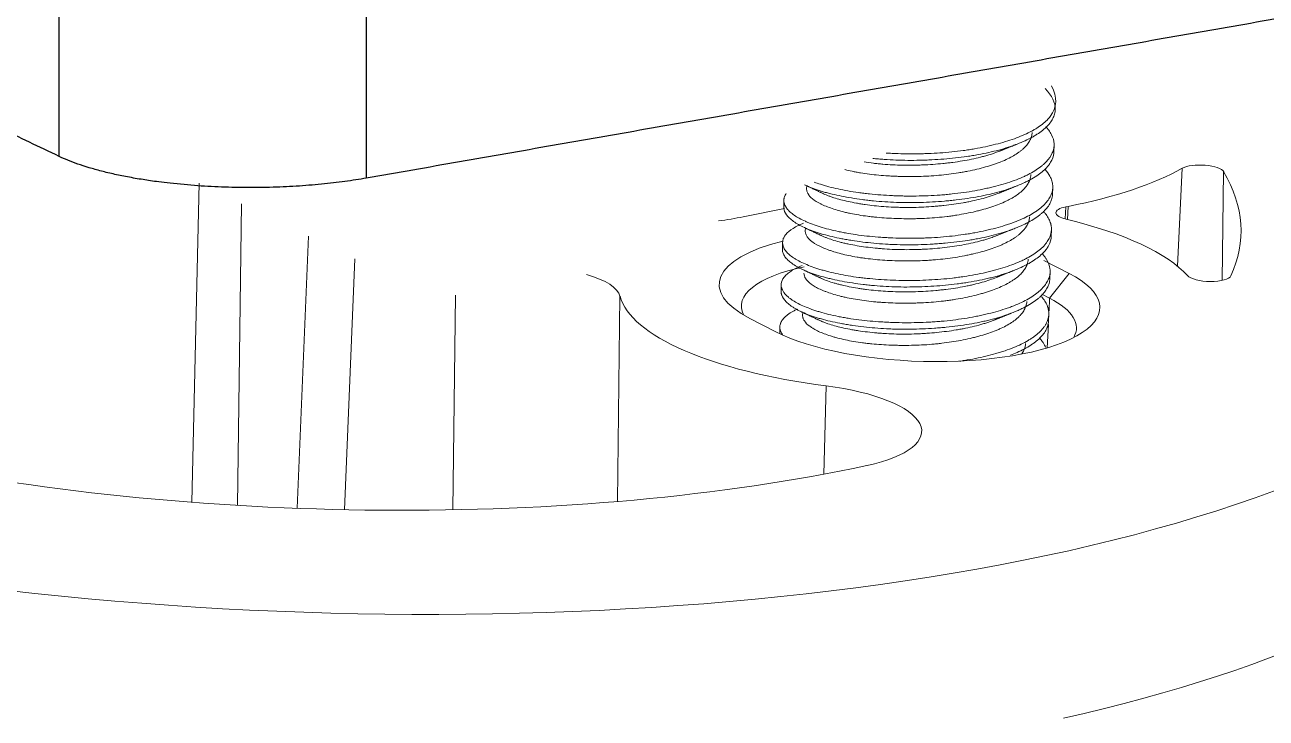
# Model space of a CAD drawing. Header units: millimetres. Extents: x 4812 to 5406, y -1197 to -777.
# Drawn here: x 5324.84 to 5352.6, y -1099.99 to -1084.5 of the extents above; entities that cross this region are included whole.
import ezdxf

# ---------------------------------------------------------------- set-up
doc = ezdxf.new("R2010")
doc.units = ezdxf.units.MM
doc.header["$LTSCALE"] = 0.1
doc.layers.get('0').update_dxf_attribs({"lineweight": 13})

msp = doc.modelspace()

# ---------------------------------------------------------------- linework, layer by layer
at = {"color": 7, "linetype": 'Continuous', "lineweight": 18}
for p, q in [((5347.849, -1087.336), (5347.854, -1087.192)), ((5342.323, -1088.098), (5342.321, -1088.161)), ((5347.82, -1088.28), (5347.824, -1088.135)), ((5329.685, -1088.499), (5329.597, -1095.238)), ((5341.812, -1088.418), (5341.808, -1088.563)), ((5341.829, -1088.607), (5340.9, -1088.79)), ((5348.113, -1088.568), (5348.165, -1088.558)), ((5342.293, -1089.041), (5342.291, -1089.104)), ((5347.79, -1089.223), (5347.795, -1089.078)), ((5341.783, -1089.361), (5341.778, -1089.506)), ((5347.627, -1089.765), (5348.189, -1090.055)), ((5347.76, -1090.166), (5347.765, -1090.021)), ((5341.753, -1090.304), (5341.749, -1090.449)), ((5334.47, -1090.543), (5334.408, -1095.336)), ((5347.754, -1090.609), (5347.579, -1090.519)), ((5342.234, -1090.927), (5342.232, -1090.991)), ((5347.731, -1091.109), (5347.735, -1090.964)), ((5341.616, -1091.353), (5341.054, -1091.063)), ((5341.723, -1091.247), (5341.719, -1091.393))]:
    msp.add_line(p, q, dxfattribs=at)
at = {"color": 1, "linetype": 'Continuous', "lineweight": 13}
for p, q in [((5350.614, -1089.895), (5350.719, -1087.706)), ((5351.613, -1090.211), (5351.645, -1087.781)), ((5328.742, -1088.042), (5328.576, -1095.168)), ((5348.102, -1088.839), (5348.113, -1088.568)), ((5348.153, -1088.851), (5348.165, -1088.558)), ((5331.185, -1089.226), (5330.929, -1095.303)), ((5332.222, -1089.729), (5331.986, -1095.334)), ((5348.189, -1090.055), (5347.754, -1090.609)), ((5338.089, -1095.151), (5338.148, -1090.561)), ((5347.741, -1090.893), (5347.754, -1090.609)), ((5347.702, -1091.717), (5347.726, -1091.2)), ((5342.705, -1094.54), (5342.756, -1092.568))]:
    msp.add_line(p, q, dxfattribs=at)
at = {"color": 7, "linetype": 'Continuous', "lineweight": 18}
for centre, major_axis, start_param, end_param in [((5331.543, -1088.535), (-27.486, 0.864), 0.934474, 3.805781), ((5351.155, -1087.799), (-0.5, 0.016), 3.347218, 5.782702), ((5343.526, -1086.169), (8.246, -0.259), 5.320345, 5.782702), ((5331.543, -1088.535), (-20.49, 0.644), 3.003267, 3.347218), ((5337.948, -1087.271), (5.247, -0.165), 5.198434, 5.320345), ((5348.394, -1088.713), (-0.5, 0.016), 5.320345, 7.294878), ((5344.622, -1090.559), (-6.497, 0.204), 3.448109, 4.153285), ((5344.34, -1090.414), (3.975, -0.125), 2.277614, 3.749548), ((5344.326, -1090.886), (-3.466, 0.109), 5.358976, 6.461675), ((5336.156, -1090.562), (1.999, -0.063), 0.095865, 0.908789), ((5344.903, -1090.704), (3.975, -0.125), 3.749548, 6.891141), ((5351.314, -1090.07), (-0.5, 0.016), 0.306517, 3.003267), ((5344.622, -1090.559), (-6.497, 0.204), 0.095865, 1.290027), ((5344.888, -1091.175), (-3.466, 0.109), 2.963022, 3.749548), ((5341.896, -1093.496), (2.999, -0.094), 5.356092, 7.573212), ((5331.543, -1088.535), (20.49, -0.644), 4.212731, 5.356092), ((5331.425, -1092.308), (27.417, -0.862), 5.375056, 6.051031)]:
    msp.add_ellipse(centre, major_axis=major_axis, ratio=0.330963, start_param=start_param, end_param=end_param, dxfattribs=at)
at = {"lineweight": -3}
for points in [[(5325.609, -1087.441), (5314.989, -1082.373), (5304.37, -1077.305)], [(5365.774, -1082.1), (5349.125, -1085.014), (5332.476, -1087.928)], [(5325.609, -1087.441), (5325.609, -1085.287), (5325.609, -1083.133)], [(5332.476, -1083.62), (5332.476, -1085.774), (5332.476, -1087.928)]]:
    msp.add_open_spline(points, degree=2, dxfattribs=at)
at = {"color": 7, "linetype": 'Continuous', "lineweight": 18}
for points, knots in [([(5347.651, -1085.924), (5347.809, -1086.084), (5347.885, -1086.242), (5347.879, -1086.398), (5347.878, -1086.413), (5347.877, -1086.429), (5347.869, -1086.479), (5347.86, -1086.513), (5347.84, -1086.564), (5347.833, -1086.58), (5347.816, -1086.614), (5347.806, -1086.63), (5347.754, -1086.712), (5347.697, -1086.775), (5347.588, -1086.866), (5347.549, -1086.896), (5347.483, -1086.94), (5347.46, -1086.954), (5347.413, -1086.983), (5347.389, -1086.997), (5347.264, -1087.066), (5347.151, -1087.118), (5346.995, -1087.178), (5346.963, -1087.19), (5346.897, -1087.214), (5346.863, -1087.225), (5346.76, -1087.258), (5346.69, -1087.279), (5346.471, -1087.338), (5346.317, -1087.373), (5346.114, -1087.409), (5346.073, -1087.416), (5346.01, -1087.426), (5345.989, -1087.43), (5345.947, -1087.436), (5345.842, -1087.452), (5345.735, -1087.465), (5345.476, -1087.494), (5345.3, -1087.508), (5345.098, -1087.518), (5345.076, -1087.52), (5345.031, -1087.521), (5345.008, -1087.522), (5344.941, -1087.525), (5344.896, -1087.526), (5344.761, -1087.529), (5344.582, -1087.53), (5344.406, -1087.526), (5344.23, -1087.519), (5344.142, -1087.515), (5344.034, -1087.507), (5344.012, -1087.505), (5343.969, -1087.502), (5343.904, -1087.496), (5343.841, -1087.49), (5343.799, -1087.486), (5343.798, -1087.486), (5343.798, -1087.486)], [-0.19655, -0.19655, -0.19655, -0.19655, 0, 0, 0, 0.019972, 0.019972, 0.063016, 0.063016, 0.084538, 0.084538, 0.10606, 0.10606, 0.192149, 0.192149, 0.235193, 0.235193, 0.256715, 0.256715, 0.278237, 0.278237, 0.364325, 0.364325, 0.385847, 0.385847, 0.407369, 0.407369, 0.450413, 0.450413, 0.536501, 0.536501, 0.558023, 0.558023, 0.568784, 0.568784, 0.579545, 0.622589, 0.622589, 0.708678, 0.708678, 0.719439, 0.719439, 0.7302, 0.7302, 0.751722, 0.751722, 0.794766, 0.83781, 0.83781, 0.880854, 0.880854, 0.891615, 0.891615, 0.902376, 0.923898, 0.923898, 0.924127, 0.924127, 0.924127, 0.924127]), ([(5344.097, -1087.365), (5344.142, -1087.367), (5344.187, -1087.37), (5344.407, -1087.381), (5344.584, -1087.385), (5344.809, -1087.383), (5344.854, -1087.382), (5344.945, -1087.38), (5344.99, -1087.379), (5345.125, -1087.374), (5345.214, -1087.369), (5345.479, -1087.351), (5345.653, -1087.333), (5345.867, -1087.304), (5345.91, -1087.298), (5345.994, -1087.285), (5346.036, -1087.278), (5346.159, -1087.256), (5346.32, -1087.226), (5346.472, -1087.19), (5346.621, -1087.152), (5346.694, -1087.132), (5346.905, -1087.069), (5347.034, -1087.023), (5347.209, -1086.948), (5347.265, -1086.922), (5347.343, -1086.881), (5347.369, -1086.867), (5347.418, -1086.839), (5347.442, -1086.825), (5347.557, -1086.753), (5347.634, -1086.692), (5347.722, -1086.602), (5347.746, -1086.575), (5347.767, -1086.548), (5347.923, -1086.343), (5347.931, -1086.115), (5347.797, -1085.865)], [0.051144, 0.051144, 0.051144, 0.051144, 0.079546, 0.079546, 0.188811, 0.188811, 0.216128, 0.216128, 0.243444, 0.243444, 0.298077, 0.298077, 0.407343, 0.407343, 0.434659, 0.434659, 0.461976, 0.461976, 0.516609, 0.571242, 0.571242, 0.625874, 0.625874, 0.73514, 0.73514, 0.789773, 0.789773, 0.817089, 0.817089, 0.844406, 0.844406, 0.953672, 0.953672, 1, 1, 1, 1.343979, 1.343979, 1.343979, 1.343979]), ([(5342.491, -1088.016), (5342.534, -1088.032), (5342.58, -1088.048), (5342.658, -1088.073), (5342.69, -1088.082), (5342.754, -1088.101), (5342.786, -1088.11), (5342.952, -1088.154), (5343.093, -1088.185), (5343.321, -1088.226), (5343.399, -1088.238), (5343.52, -1088.255), (5343.56, -1088.26), (5343.642, -1088.27), (5343.683, -1088.275), (5343.891, -1088.297), (5344.062, -1088.309), (5344.282, -1088.319), (5344.326, -1088.321), (5344.415, -1088.323), (5344.46, -1088.325), (5344.594, -1088.327), (5344.684, -1088.327), (5344.952, -1088.324), (5345.13, -1088.317), (5345.352, -1088.3), (5345.397, -1088.297), (5345.463, -1088.291), (5345.485, -1088.289), (5345.529, -1088.284), (5345.639, -1088.273), (5345.746, -1088.26), (5346, -1088.224), (5346.163, -1088.195), (5346.339, -1088.156), (5346.359, -1088.152), (5346.398, -1088.143), (5346.417, -1088.139), (5346.475, -1088.125), (5346.512, -1088.116), (5346.623, -1088.087), (5346.695, -1088.067), (5346.901, -1088.003), (5347.029, -1087.957), (5347.16, -1087.899), (5347.174, -1087.893), (5347.203, -1087.88), (5347.244, -1087.86), (5347.284, -1087.84), (5347.361, -1087.799), (5347.457, -1087.743), (5347.539, -1087.683), (5347.596, -1087.638), (5347.623, -1087.614), (5347.648, -1087.591), (5347.664, -1087.575), (5347.672, -1087.567), (5347.74, -1087.495), (5347.785, -1087.429), (5347.828, -1087.33), (5347.839, -1087.297), (5347.849, -1087.246), (5347.851, -1087.229), (5347.853, -1087.203), (5347.854, -1087.195), (5347.854, -1087.178), (5347.854, -1087.169), (5347.851, -1087.092), (5347.832, -1087.024), (5347.781, -1086.923), (5347.76, -1086.889), (5347.728, -1086.846), (5347.722, -1086.838), (5347.708, -1086.821), (5347.701, -1086.812), (5347.685, -1086.794), (5347.675, -1086.783), (5347.666, -1086.773)], [0.1488466, 0.1488466, 0.1488466, 0.1488466, 0.1700432, 0.1700432, 0.183513, 0.183513, 0.1969828, 0.1969828, 0.2508621, 0.2508621, 0.2778018, 0.2778018, 0.2912716, 0.2912716, 0.3047414, 0.3047414, 0.3586207, 0.3586207, 0.3720906, 0.3720906, 0.3855604, 0.3855604, 0.4125, 0.4125, 0.4663794, 0.4663794, 0.4798492, 0.4798492, 0.4865841, 0.4865841, 0.493319, 0.5202587, 0.5202587, 0.574138, 0.574138, 0.5808729, 0.5808729, 0.5876078, 0.5876078, 0.6010776, 0.6010776, 0.6280173, 0.6280173, 0.6818966, 0.6818966, 0.6886315, 0.6886315, 0.6953664, 0.7088362, 0.7088362, 0.7357759, 0.7627156, 0.7627156, 0.7761854, 0.7829203, 0.7829203, 0.7896552, 0.7896552, 0.8435345, 0.8435345, 0.8704742, 0.8704742, 0.883944, 0.883944, 0.8906789, 0.8906789, 0.8974138, 0.8974138, 0.9512931, 0.9512931, 0.9782328, 0.9782328, 0.9849677, 0.9849677, 0.9917026, 0.9917026, 1, 1, 1, 1]), ([(5343.178, -1087.737), (5343.23, -1087.75), (5343.283, -1087.762), (5343.368, -1087.779), (5343.399, -1087.785), (5343.462, -1087.797), (5343.494, -1087.803), (5343.591, -1087.819), (5343.657, -1087.828), (5343.86, -1087.854), (5344.001, -1087.867), (5344.184, -1087.878), (5344.221, -1087.88), (5344.295, -1087.883), (5344.333, -1087.885), (5344.445, -1087.888), (5344.52, -1087.89), (5344.67, -1087.89), (5344.746, -1087.89), (5344.898, -1087.886), (5344.974, -1087.883), (5345.203, -1087.87), (5345.353, -1087.857), (5345.572, -1087.83), (5345.645, -1087.82), (5345.752, -1087.802), (5345.788, -1087.796), (5345.858, -1087.784), (5345.893, -1087.777), (5346.066, -1087.743), (5346.196, -1087.712), (5346.381, -1087.66), (5346.456, -1087.637), (5346.527, -1087.612), (5346.555, -1087.602), (5346.569, -1087.597), (5346.611, -1087.582), (5346.638, -1087.572), (5346.77, -1087.519), (5346.865, -1087.474), (5346.99, -1087.401), (5347.029, -1087.376), (5347.074, -1087.343), (5347.083, -1087.337), (5347.1, -1087.323), (5347.126, -1087.304), (5347.149, -1087.283), (5347.223, -1087.216), (5347.27, -1087.16), (5347.311, -1087.088), (5347.318, -1087.074), (5347.332, -1087.045), (5347.337, -1087.03), (5347.352, -1086.986), (5347.358, -1086.957), (5347.362, -1086.92), (5347.362, -1086.913), (5347.363, -1086.906)], [0.1345, 0.1345, 0.1345, 0.1345, 0.1657488, 0.1657488, 0.1829569, 0.1829569, 0.2001651, 0.2001651, 0.2345814, 0.2345814, 0.303414, 0.303414, 0.3206221, 0.3206221, 0.3378303, 0.3378303, 0.3722466, 0.3722466, 0.4066629, 0.4066629, 0.4410791, 0.4410791, 0.5099117, 0.5099117, 0.544328, 0.544328, 0.5615362, 0.5615362, 0.5787443, 0.5787443, 0.6475769, 0.6475769, 0.6819932, 0.6905973, 0.6905973, 0.6992013, 0.6992013, 0.7164095, 0.7164095, 0.7852421, 0.7852421, 0.8196584, 0.8196584, 0.8282624, 0.8282624, 0.8368665, 0.8540747, 0.8540747, 0.9229073, 0.9229073, 0.9401154, 0.9401154, 0.9573235, 0.9573235, 0.9917398, 0.9917398, 1, 1, 1, 1]), ([(5347.849, -1087.339), (5347.849, -1087.35), (5347.848, -1087.361), (5347.839, -1087.44), (5347.816, -1087.507), (5347.767, -1087.589), (5347.75, -1087.614), (5347.732, -1087.638), (5347.719, -1087.654), (5347.712, -1087.662), (5347.678, -1087.702), (5347.647, -1087.734), (5347.542, -1087.825), (5347.458, -1087.884), (5347.335, -1087.954), (5347.31, -1087.967), (5347.257, -1087.995), (5347.23, -1088.008), (5347.146, -1088.048), (5347.087, -1088.073), (5346.903, -1088.147), (5346.769, -1088.192), (5346.588, -1088.242), (5346.551, -1088.252), (5346.476, -1088.271), (5346.438, -1088.28), (5346.323, -1088.307), (5346.244, -1088.323), (5346.004, -1088.368), (5345.837, -1088.393), (5345.62, -1088.418), (5345.576, -1088.423), (5345.488, -1088.432), (5345.444, -1088.436), (5345.312, -1088.447), (5345.135, -1088.459), (5344.867, -1088.471), (5344.688, -1088.473), (5344.553, -1088.472), (5344.508, -1088.472), (5344.418, -1088.47), (5344.374, -1088.469), (5344.242, -1088.465), (5344.155, -1088.46), (5343.982, -1088.449), (5343.897, -1088.442), (5343.771, -1088.429), (5343.729, -1088.425), (5343.646, -1088.415), (5343.604, -1088.41), (5343.4, -1088.384), (5343.246, -1088.358), (5343.028, -1088.314), (5342.957, -1088.299), (5342.855, -1088.274), (5342.821, -1088.265), (5342.772, -1088.252), (5342.755, -1088.248), (5342.723, -1088.239), (5342.707, -1088.234), (5342.566, -1088.193), (5342.453, -1088.153), (5342.337, -1088.104), (5342.322, -1088.097), (5342.307, -1088.09)], [0, 0, 0, 0, 0.0091242, 0.0091242, 0.0661497, 0.0661497, 0.0804061, 0.0875343, 0.0875343, 0.0946625, 0.0946625, 0.1231752, 0.1231752, 0.1802008, 0.1802008, 0.1944572, 0.1944572, 0.2087136, 0.2087136, 0.2372263, 0.2372263, 0.2942519, 0.2942519, 0.3085083, 0.3085083, 0.3227647, 0.3227647, 0.3512774, 0.3512774, 0.408303, 0.408303, 0.4225594, 0.4225594, 0.4368158, 0.4368158, 0.4653285, 0.4938413, 0.5223541, 0.5223541, 0.5366105, 0.5366105, 0.5508669, 0.5508669, 0.5793796, 0.5793796, 0.6078924, 0.6078924, 0.6221488, 0.6221488, 0.6364052, 0.6364052, 0.6934307, 0.6934307, 0.7219435, 0.7219435, 0.7361999, 0.7361999, 0.7433281, 0.7433281, 0.7504563, 0.7504563, 0.8074818, 0.8074818, 0.8164083, 0.8164083, 0.8164083, 0.8164083]), ([(5346.625, -1087.327), (5346.552, -1087.355), (5346.475, -1087.382), (5346.363, -1087.416), (5346.332, -1087.425), (5346.27, -1087.442), (5346.238, -1087.45), (5346.142, -1087.475), (5346.076, -1087.49), (5345.875, -1087.531), (5345.735, -1087.555), (5345.552, -1087.579), (5345.515, -1087.583), (5345.442, -1087.592), (5345.405, -1087.596), (5345.293, -1087.607), (5345.144, -1087.62), (5344.994, -1087.628), (5344.88, -1087.633), (5344.823, -1087.635), (5344.766, -1087.636), (5344.728, -1087.637), (5344.709, -1087.637), (5344.614, -1087.638), (5344.539, -1087.638), (5344.389, -1087.635), (5344.316, -1087.632), (5344.169, -1087.625), (5344.097, -1087.62), (5343.99, -1087.611), (5343.954, -1087.608), (5343.901, -1087.602), (5343.884, -1087.6), (5343.849, -1087.597), (5343.831, -1087.595), (5343.742, -1087.584), (5343.672, -1087.575), (5343.604, -1087.564)], [0, 0, 0, 0, 0.0795881, 0.0795881, 0.1088484, 0.1088484, 0.1381087, 0.1381087, 0.1966293, 0.1966293, 0.3136705, 0.3136705, 0.3429308, 0.3429308, 0.3721911, 0.3721911, 0.4307117, 0.4892323, 0.4892323, 0.5184926, 0.5331228, 0.5331228, 0.5477529, 0.5477529, 0.6062735, 0.6062735, 0.6647941, 0.6647941, 0.7233147, 0.7233147, 0.752575, 0.752575, 0.7672052, 0.7672052, 0.7818353, 0.7818353, 0.8429052, 0.8429052, 0.8429052, 0.8429052]), ([(5341.864, -1088.27), (5341.856, -1088.282), (5341.849, -1088.293), (5341.83, -1088.33), (5341.821, -1088.355), (5341.815, -1088.387), (5341.814, -1088.393), (5341.813, -1088.406), (5341.812, -1088.425), (5341.813, -1088.444), (5341.818, -1088.482), (5341.832, -1088.533), (5341.862, -1088.583), (5341.891, -1088.621), (5341.907, -1088.639), (5341.931, -1088.664), (5341.944, -1088.677), (5342.005, -1088.732), (5342.074, -1088.779), (5342.199, -1088.847), (5342.244, -1088.869), (5342.317, -1088.902), (5342.342, -1088.912), (5342.382, -1088.928), (5342.395, -1088.934), (5342.422, -1088.944), (5342.436, -1088.95), (5342.56, -1088.996), (5342.683, -1089.034), (5342.882, -1089.086), (5342.952, -1089.103), (5343.042, -1089.122), (5343.06, -1089.126), (5343.097, -1089.133), (5343.116, -1089.137), (5343.172, -1089.148), (5343.21, -1089.154), (5343.402, -1089.187), (5343.562, -1089.209), (5343.812, -1089.234), (5343.897, -1089.241), (5344.005, -1089.249), (5344.027, -1089.25), (5344.071, -1089.253), (5344.136, -1089.257), (5344.202, -1089.26), (5344.422, -1089.269), (5344.6, -1089.272), (5344.824, -1089.268), (5344.891, -1089.267), (5344.959, -1089.264), (5345.004, -1089.263), (5345.026, -1089.262), (5345.139, -1089.256), (5345.228, -1089.251), (5345.493, -1089.23), (5345.666, -1089.211), (5345.877, -1089.18), (5345.919, -1089.174), (5346.002, -1089.16), (5346.044, -1089.153), (5346.167, -1089.13), (5346.246, -1089.114), (5346.401, -1089.079), (5346.476, -1089.061), (5346.622, -1089.022), (5346.693, -1089.002), (5346.796, -1088.969), (5346.83, -1088.958), (5346.896, -1088.935), (5346.928, -1088.924), (5347.023, -1088.888), (5347.083, -1088.863), (5347.253, -1088.787), (5347.354, -1088.732), (5347.464, -1088.658), (5347.485, -1088.644), (5347.526, -1088.613), (5347.545, -1088.598), (5347.6, -1088.552), (5347.665, -1088.489), (5347.716, -1088.425), (5347.759, -1088.359), (5347.776, -1088.326), (5347.817, -1088.225), (5347.828, -1088.158), (5347.821, -1088.056), (5347.814, -1088.022), (5347.799, -1087.971), (5347.793, -1087.954), (5347.778, -1087.92), (5347.77, -1087.902), (5347.733, -1087.835), (5347.698, -1087.785), (5347.654, -1087.736)], [0.0804395, 0.0804395, 0.0804395, 0.0804395, 0.0914154, 0.0914154, 0.1138651, 0.1138651, 0.1194776, 0.1194776, 0.12509, 0.1363148, 0.1363148, 0.1587646, 0.1812143, 0.1812143, 0.1924391, 0.1980516, 0.203664, 0.203664, 0.2485634, 0.2485634, 0.2710131, 0.2710131, 0.282238, 0.282238, 0.2878504, 0.2878504, 0.2934628, 0.2934628, 0.3383623, 0.3383623, 0.360812, 0.360812, 0.3664244, 0.3664244, 0.3720368, 0.3720368, 0.3832617, 0.3832617, 0.4281611, 0.4281611, 0.4506108, 0.4506108, 0.4562233, 0.4562233, 0.4618357, 0.4730606, 0.4730606, 0.51796, 0.51796, 0.5291848, 0.5347973, 0.5347973, 0.5404097, 0.5404097, 0.5628594, 0.5628594, 0.6077588, 0.6077588, 0.6189837, 0.6189837, 0.6302086, 0.6302086, 0.6526583, 0.6526583, 0.675108, 0.675108, 0.6975577, 0.6975577, 0.7087826, 0.7087826, 0.7200074, 0.7200074, 0.7424571, 0.7424571, 0.7873566, 0.7873566, 0.7985814, 0.7985814, 0.8098063, 0.8098063, 0.832256, 0.8547057, 0.8547057, 0.8771554, 0.8771554, 0.9220548, 0.9220548, 0.9445046, 0.9445046, 0.9557294, 0.9557294, 0.9669543, 0.9669543, 1, 1, 1, 1]), ([(5342.321, -1088.16), (5342.32, -1088.184), (5342.324, -1088.209), (5342.336, -1088.244), (5342.341, -1088.254), (5342.349, -1088.27), (5342.352, -1088.275), (5342.358, -1088.285), (5342.361, -1088.29), (5342.379, -1088.316), (5342.397, -1088.337), (5342.459, -1088.397), (5342.514, -1088.435), (5342.59, -1088.478), (5342.599, -1088.482), (5342.617, -1088.492), (5342.626, -1088.496), (5342.654, -1088.51), (5342.673, -1088.519), (5342.733, -1088.546), (5342.776, -1088.564), (5342.912, -1088.614), (5343.014, -1088.646), (5343.14, -1088.678), (5343.155, -1088.682), (5343.183, -1088.689), (5343.227, -1088.699), (5343.271, -1088.709), (5343.362, -1088.727), (5343.486, -1088.751), (5343.617, -1088.77), (5343.719, -1088.783), (5343.753, -1088.787), (5343.823, -1088.795), (5343.858, -1088.798), (5344.036, -1088.815), (5344.181, -1088.824), (5344.404, -1088.831), (5344.479, -1088.833), (5344.592, -1088.834), (5344.63, -1088.833), (5344.707, -1088.833), (5344.745, -1088.832), (5344.936, -1088.828), (5345.087, -1088.819), (5345.311, -1088.8), (5345.386, -1088.792), (5345.497, -1088.779), (5345.534, -1088.774), (5345.607, -1088.764), (5345.643, -1088.758), (5345.822, -1088.73), (5345.959, -1088.703), (5346.123, -1088.664), (5346.171, -1088.652), (5346.219, -1088.64), (5346.251, -1088.631), (5346.267, -1088.627), (5346.345, -1088.605), (5346.405, -1088.586), (5346.577, -1088.529), (5346.682, -1088.487), (5346.802, -1088.431), (5346.825, -1088.419), (5346.859, -1088.401), (5346.87, -1088.395), (5346.892, -1088.383), (5346.903, -1088.377), (5346.956, -1088.347), (5346.995, -1088.322), (5347.103, -1088.245), (5347.163, -1088.191), (5347.216, -1088.128), (5347.222, -1088.12), (5347.233, -1088.106), (5347.238, -1088.099), (5347.254, -1088.078), (5347.263, -1088.063), (5347.288, -1088.02), (5347.301, -1087.991), (5347.324, -1087.924), (5347.332, -1087.886), (5347.333, -1087.847)], [0, 0, 0, 0, 0.034323, 0.034323, 0.048817, 0.048817, 0.056064, 0.056064, 0.063312, 0.063312, 0.0923, 0.0923, 0.150278, 0.150278, 0.157525, 0.157525, 0.164773, 0.164773, 0.179267, 0.179267, 0.208256, 0.208256, 0.266234, 0.266234, 0.273481, 0.273481, 0.280728, 0.295222, 0.295222, 0.324211, 0.3532, 0.3532, 0.367695, 0.367695, 0.382189, 0.382189, 0.440167, 0.440167, 0.469156, 0.469156, 0.48365, 0.48365, 0.498145, 0.498145, 0.556122, 0.556122, 0.585111, 0.585111, 0.599606, 0.599606, 0.6141, 0.6141, 0.672078, 0.672078, 0.686572, 0.693819, 0.693819, 0.701067, 0.701067, 0.730056, 0.730056, 0.788033, 0.788033, 0.802528, 0.802528, 0.809775, 0.809775, 0.817022, 0.817022, 0.846011, 0.846011, 0.903989, 0.903989, 0.911236, 0.911236, 0.918483, 0.918483, 0.932978, 0.932978, 0.961966, 0.961966, 1, 1, 1, 1]), ([(5347.819, -1088.286), (5347.819, -1088.29), (5347.819, -1088.294), (5347.818, -1088.315), (5347.814, -1088.34), (5347.809, -1088.366), (5347.804, -1088.383), (5347.802, -1088.392), (5347.789, -1088.434), (5347.774, -1088.468), (5347.719, -1088.566), (5347.667, -1088.63), (5347.583, -1088.707), (5347.565, -1088.722), (5347.537, -1088.745), (5347.527, -1088.753), (5347.507, -1088.768), (5347.457, -1088.805), (5347.401, -1088.841), (5347.258, -1088.926), (5347.149, -1088.979), (5347.012, -1089.035), (5346.997, -1089.041), (5346.966, -1089.053), (5346.95, -1089.059), (5346.902, -1089.077), (5346.869, -1089.089), (5346.769, -1089.123), (5346.701, -1089.145), (5346.558, -1089.186), (5346.485, -1089.205), (5346.333, -1089.241), (5346.255, -1089.258), (5346.155, -1089.277), (5346.134, -1089.281), (5346.093, -1089.289), (5346.032, -1089.3), (5345.97, -1089.31), (5345.845, -1089.329), (5345.677, -1089.352), (5345.503, -1089.371), (5345.372, -1089.383), (5345.306, -1089.388), (5345.239, -1089.393), (5345.194, -1089.396), (5345.171, -1089.397), (5345.059, -1089.404), (5344.88, -1089.412), (5344.612, -1089.417), (5344.434, -1089.415), (5344.302, -1089.411), (5344.257, -1089.409), (5344.169, -1089.405), (5344.125, -1089.403), (5343.906, -1089.39), (5343.737, -1089.374), (5343.493, -1089.343), (5343.414, -1089.332), (5343.296, -1089.313), (5343.257, -1089.307), (5343.181, -1089.293), (5343.143, -1089.286), (5342.958, -1089.25), (5342.821, -1089.218), (5342.631, -1089.164), (5342.57, -1089.145), (5342.483, -1089.116), (5342.455, -1089.106), (5342.4, -1089.085), (5342.373, -1089.075), (5342.245, -1089.021), (5342.156, -1088.976), (5342.044, -1088.905), (5342.011, -1088.881), (5341.95, -1088.831), (5341.924, -1088.806), (5341.857, -1088.732), (5341.829, -1088.681), (5341.812, -1088.619), (5341.81, -1088.606), (5341.808, -1088.582), (5341.807, -1088.57), (5341.808, -1088.559)], [0, 0, 0, 0, 0.003193, 0.003193, 0.01745, 0.024578, 0.024578, 0.031706, 0.031706, 0.060219, 0.060219, 0.117244, 0.117244, 0.131501, 0.131501, 0.138629, 0.138629, 0.145757, 0.17427, 0.17427, 0.231296, 0.231296, 0.238424, 0.238424, 0.245552, 0.245552, 0.259808, 0.259808, 0.288321, 0.288321, 0.316834, 0.316834, 0.345347, 0.345347, 0.352475, 0.352475, 0.359603, 0.373859, 0.373859, 0.402372, 0.430885, 0.430885, 0.445141, 0.452269, 0.452269, 0.459398, 0.459398, 0.48791, 0.516423, 0.544936, 0.544936, 0.559192, 0.559192, 0.573449, 0.573449, 0.630474, 0.630474, 0.658987, 0.658987, 0.673243, 0.673243, 0.6875, 0.6875, 0.744525, 0.744525, 0.773038, 0.773038, 0.787295, 0.787295, 0.801551, 0.801551, 0.858576, 0.858576, 0.887089, 0.887089, 0.915602, 0.915602, 0.972628, 0.972628, 0.986884, 0.986884, 1, 1, 1, 1]), ([(5346.623, -1088.259), (5346.607, -1088.266), (5346.591, -1088.272), (5346.465, -1088.32), (5346.347, -1088.357), (5346.158, -1088.407), (5346.093, -1088.422), (5345.993, -1088.444), (5345.959, -1088.451), (5345.89, -1088.464), (5345.856, -1088.471), (5345.681, -1088.501), (5345.538, -1088.522), (5345.354, -1088.541), (5345.316, -1088.545), (5345.242, -1088.552), (5345.204, -1088.555), (5345.09, -1088.564), (5345.015, -1088.569), (5344.788, -1088.58), (5344.638, -1088.583), (5344.45, -1088.58), (5344.412, -1088.579), (5344.337, -1088.577), (5344.3, -1088.576), (5344.189, -1088.571), (5344.116, -1088.566), (5343.901, -1088.55), (5343.763, -1088.535), (5343.613, -1088.513), (5343.596, -1088.511), (5343.563, -1088.506), (5343.547, -1088.503), (5343.498, -1088.496), (5343.466, -1088.49), (5343.371, -1088.473), (5343.311, -1088.461), (5343.135, -1088.423), (5343.027, -1088.395), (5342.916, -1088.359), (5342.903, -1088.355), (5342.879, -1088.347), (5342.844, -1088.335), (5342.81, -1088.322), (5342.748, -1088.298), (5342.71, -1088.282), (5342.675, -1088.265)], [0, 0, 0, 0, 0.015032, 0.015032, 0.113924, 0.113924, 0.16337, 0.16337, 0.188093, 0.188093, 0.212816, 0.212816, 0.311709, 0.311709, 0.336432, 0.336432, 0.361155, 0.361155, 0.410601, 0.410601, 0.509494, 0.509494, 0.534217, 0.534217, 0.55894, 0.55894, 0.608386, 0.608386, 0.707279, 0.707279, 0.71964, 0.71964, 0.732002, 0.732002, 0.756725, 0.756725, 0.806171, 0.806171, 0.905063, 0.905063, 0.917425, 0.917425, 0.929786, 0.95451, 0.95451, 1, 1, 1, 1]), ([(5342.249, -1088.935), (5342.232, -1088.942), (5342.215, -1088.949), (5342.188, -1088.961), (5342.176, -1088.966), (5342.154, -1088.976), (5342.1, -1089.002), (5342.052, -1089.028), (5341.949, -1089.093), (5341.894, -1089.138), (5341.85, -1089.192), (5341.845, -1089.198), (5341.837, -1089.21), (5341.832, -1089.216), (5341.821, -1089.235), (5341.814, -1089.247), (5341.796, -1089.284), (5341.789, -1089.309), (5341.778, -1089.384), (5341.786, -1089.435), (5341.817, -1089.499), (5341.825, -1089.512), (5341.841, -1089.537), (5341.85, -1089.55), (5341.881, -1089.587), (5341.929, -1089.636), (5341.992, -1089.684), (5342.045, -1089.719), (5342.064, -1089.731), (5342.103, -1089.754), (5342.124, -1089.765), (5342.188, -1089.8), (5342.235, -1089.822), (5342.334, -1089.865), (5342.386, -1089.886), (5342.498, -1089.926), (5342.557, -1089.946), (5342.65, -1089.974), (5342.682, -1089.984), (5342.747, -1090.002), (5342.781, -1090.011), (5342.951, -1090.054), (5343.096, -1090.084), (5343.326, -1090.122), (5343.405, -1090.134), (5343.526, -1090.15), (5343.567, -1090.155), (5343.651, -1090.164), (5343.693, -1090.168), (5343.903, -1090.189), (5344.075, -1090.2), (5344.339, -1090.21), (5344.428, -1090.212), (5344.563, -1090.213), (5344.608, -1090.213), (5344.698, -1090.213), (5344.743, -1090.212), (5344.968, -1090.208), (5345.145, -1090.199), (5345.41, -1090.177), (5345.497, -1090.169), (5345.628, -1090.153), (5345.672, -1090.148), (5345.757, -1090.136), (5345.8, -1090.13), (5346.009, -1090.099), (5346.17, -1090.068), (5346.363, -1090.024), (5346.401, -1090.015), (5346.476, -1089.996), (5346.514, -1089.986), (5346.624, -1089.956), (5346.694, -1089.936), (5346.896, -1089.87), (5347.02, -1089.823), (5347.161, -1089.758), (5347.188, -1089.745), (5347.228, -1089.724), (5347.241, -1089.717), (5347.267, -1089.704), (5347.331, -1089.669), (5347.388, -1089.633), (5347.516, -1089.545), (5347.587, -1089.484), (5347.651, -1089.411), (5347.657, -1089.403), (5347.671, -1089.387), (5347.677, -1089.378), (5347.695, -1089.354), (5347.706, -1089.337), (5347.737, -1089.288), (5347.753, -1089.255), (5347.79, -1089.155), (5347.8, -1089.088), (5347.792, -1089.011), (5347.79, -1089.002), (5347.788, -1088.985), (5347.783, -1088.959), (5347.775, -1088.934), (5347.758, -1088.882), (5347.727, -1088.814), (5347.681, -1088.747), (5347.641, -1088.698), (5347.628, -1088.683), (5347.614, -1088.667)], [0, 0, 0, 0, 0.007857, 0.007857, 0.013374, 0.013374, 0.018891, 0.040961, 0.040961, 0.085099, 0.085099, 0.090616, 0.090616, 0.096134, 0.096134, 0.107168, 0.107168, 0.129237, 0.129237, 0.173376, 0.173376, 0.18441, 0.18441, 0.195445, 0.195445, 0.217514, 0.239583, 0.239583, 0.250618, 0.250618, 0.261653, 0.261653, 0.283722, 0.283722, 0.305791, 0.305791, 0.32786, 0.32786, 0.338895, 0.338895, 0.349929, 0.349929, 0.394068, 0.394068, 0.416137, 0.416137, 0.427172, 0.427172, 0.438206, 0.438206, 0.482345, 0.482345, 0.504414, 0.504414, 0.515449, 0.515449, 0.526483, 0.526483, 0.570622, 0.570622, 0.592691, 0.592691, 0.603725, 0.603725, 0.61476, 0.61476, 0.658898, 0.658898, 0.669933, 0.669933, 0.680968, 0.680968, 0.703037, 0.703037, 0.747175, 0.747175, 0.75821, 0.75821, 0.763727, 0.763727, 0.769244, 0.791314, 0.791314, 0.835452, 0.835452, 0.840969, 0.840969, 0.846487, 0.846487, 0.857521, 0.857521, 0.87959, 0.87959, 0.923729, 0.923729, 0.929246, 0.929246, 0.934764, 0.945798, 0.945798, 0.967867, 0.989937, 0.989937, 1, 1, 1, 1]), ([(5342.291, -1089.104), (5342.291, -1089.107), (5342.291, -1089.109), (5342.291, -1089.122), (5342.292, -1089.132), (5342.296, -1089.153), (5342.298, -1089.164), (5342.309, -1089.195), (5342.33, -1089.236), (5342.364, -1089.277), (5342.395, -1089.307), (5342.412, -1089.322), (5342.431, -1089.337), (5342.444, -1089.347), (5342.45, -1089.352), (5342.512, -1089.396), (5342.579, -1089.433), (5342.697, -1089.487), (5342.74, -1089.504), (5342.808, -1089.53), (5342.831, -1089.538), (5342.868, -1089.55), (5342.88, -1089.555), (5342.905, -1089.563), (5342.917, -1089.567), (5343.032, -1089.602), (5343.143, -1089.631), (5343.323, -1089.669), (5343.385, -1089.681), (5343.481, -1089.697), (5343.514, -1089.702), (5343.581, -1089.712), (5343.614, -1089.716), (5343.783, -1089.738), (5343.924, -1089.752), (5344.141, -1089.766), (5344.215, -1089.769), (5344.366, -1089.774), (5344.441, -1089.776), (5344.667, -1089.777), (5344.819, -1089.774), (5345.008, -1089.764), (5345.046, -1089.762), (5345.122, -1089.756), (5345.161, -1089.753), (5345.274, -1089.744), (5345.348, -1089.736), (5345.568, -1089.71), (5345.711, -1089.687), (5345.884, -1089.654), (5345.919, -1089.647), (5345.987, -1089.632), (5346.02, -1089.625), (5346.119, -1089.601), (5346.183, -1089.585), (5346.368, -1089.533), (5346.484, -1089.495), (5346.604, -1089.448), (5346.617, -1089.443), (5346.644, -1089.432), (5346.682, -1089.416), (5346.719, -1089.399), (5346.791, -1089.365), (5346.881, -1089.318), (5346.96, -1089.269), (5347.014, -1089.23), (5347.041, -1089.211), (5347.065, -1089.191), (5347.081, -1089.177), (5347.089, -1089.17), (5347.158, -1089.109), (5347.205, -1089.053), (5347.256, -1088.968), (5347.27, -1088.939), (5347.285, -1088.895), (5347.29, -1088.881), (5347.297, -1088.851), (5347.299, -1088.836), (5347.302, -1088.812), (5347.303, -1088.803), (5347.303, -1088.793)], [0, 0, 0, 0, 0.003253, 0.003253, 0.017774, 0.017774, 0.032296, 0.032296, 0.061338, 0.090381, 0.090381, 0.104903, 0.112163, 0.112163, 0.119424, 0.119424, 0.177509, 0.177509, 0.206552, 0.206552, 0.221074, 0.221074, 0.228334, 0.228334, 0.235595, 0.235595, 0.29368, 0.29368, 0.322723, 0.322723, 0.337245, 0.337245, 0.351766, 0.351766, 0.409851, 0.409851, 0.438894, 0.438894, 0.467937, 0.467937, 0.526022, 0.526022, 0.540544, 0.540544, 0.555065, 0.555065, 0.584108, 0.584108, 0.642193, 0.642193, 0.656715, 0.656715, 0.671236, 0.671236, 0.700279, 0.700279, 0.758364, 0.758364, 0.765625, 0.765625, 0.772886, 0.787407, 0.787407, 0.81645, 0.845493, 0.845493, 0.860014, 0.867275, 0.867275, 0.874535, 0.874535, 0.932621, 0.932621, 0.961664, 0.961664, 0.976185, 0.976185, 0.990706, 0.990706, 1, 1, 1, 1]), ([(5347.79, -1089.228), (5347.787, -1089.295), (5347.769, -1089.361), (5347.727, -1089.443), (5347.717, -1089.46), (5347.696, -1089.493), (5347.684, -1089.509), (5347.647, -1089.557), (5347.618, -1089.589), (5347.521, -1089.682), (5347.442, -1089.741), (5347.324, -1089.812), (5347.3, -1089.827), (5347.249, -1089.855), (5347.223, -1089.868), (5347.143, -1089.909), (5347.03, -1089.961), (5346.843, -1090.033), (5346.707, -1090.077), (5346.617, -1090.104), (5346.599, -1090.109), (5346.563, -1090.119), (5346.509, -1090.134), (5346.453, -1090.148), (5346.34, -1090.176), (5346.186, -1090.21), (5346.024, -1090.239), (5345.9, -1090.259), (5345.837, -1090.269), (5345.774, -1090.278), (5345.731, -1090.284), (5345.709, -1090.286), (5345.516, -1090.311), (5345.341, -1090.328), (5345.075, -1090.345), (5344.986, -1090.349), (5344.852, -1090.354), (5344.807, -1090.356), (5344.739, -1090.357), (5344.716, -1090.358), (5344.671, -1090.358), (5344.558, -1090.359), (5344.447, -1090.359), (5344.27, -1090.354), (5344.182, -1090.351), (5344.009, -1090.341), (5343.922, -1090.335), (5343.816, -1090.326), (5343.794, -1090.324), (5343.752, -1090.32), (5343.73, -1090.318), (5343.667, -1090.311), (5343.625, -1090.306), (5343.42, -1090.282), (5343.263, -1090.258), (5343.04, -1090.216), (5342.968, -1090.201), (5342.88, -1090.181), (5342.862, -1090.176), (5342.828, -1090.168), (5342.777, -1090.156), (5342.727, -1090.143), (5342.566, -1090.098), (5342.449, -1090.06), (5342.318, -1090.008), (5342.293, -1089.997), (5342.256, -1089.98), (5342.244, -1089.975), (5342.22, -1089.964), (5342.208, -1089.958), (5342.151, -1089.93), (5342.109, -1089.907), (5341.993, -1089.836), (5341.931, -1089.787), (5341.872, -1089.725), (5341.861, -1089.712), (5341.841, -1089.687), (5341.833, -1089.675), (5341.809, -1089.637), (5341.797, -1089.611), (5341.781, -1089.559), (5341.777, -1089.531), (5341.778, -1089.504)], [0, 0, 0, 0, 0.056113, 0.056113, 0.070369, 0.070369, 0.084626, 0.084626, 0.113139, 0.113139, 0.170164, 0.170164, 0.184421, 0.184421, 0.198677, 0.198677, 0.22719, 0.255703, 0.284215, 0.284215, 0.291343, 0.291343, 0.298472, 0.312728, 0.312728, 0.341241, 0.369754, 0.369754, 0.38401, 0.391138, 0.391138, 0.398266, 0.398266, 0.455292, 0.455292, 0.483805, 0.483805, 0.498061, 0.498061, 0.505189, 0.505189, 0.512317, 0.54083, 0.54083, 0.569343, 0.569343, 0.597856, 0.597856, 0.604984, 0.604984, 0.612112, 0.612112, 0.626369, 0.626369, 0.683394, 0.683394, 0.711907, 0.711907, 0.719035, 0.719035, 0.726163, 0.74042, 0.74042, 0.797445, 0.797445, 0.811702, 0.811702, 0.81883, 0.81883, 0.825958, 0.825958, 0.854471, 0.854471, 0.911496, 0.911496, 0.925753, 0.925753, 0.940009, 0.940009, 0.968522, 0.968522, 1, 1, 1, 1]), ([(5346.519, -1089.231), (5346.485, -1089.243), (5346.451, -1089.255), (5346.386, -1089.277), (5346.356, -1089.286), (5346.296, -1089.304), (5346.265, -1089.313), (5346.171, -1089.339), (5346.108, -1089.355), (5345.976, -1089.385), (5345.909, -1089.398), (5345.771, -1089.424), (5345.701, -1089.436), (5345.484, -1089.468), (5345.337, -1089.485), (5345.114, -1089.504), (5345.039, -1089.509), (5344.925, -1089.515), (5344.888, -1089.517), (5344.811, -1089.52), (5344.773, -1089.521), (5344.583, -1089.526), (5344.433, -1089.525), (5344.211, -1089.517), (5344.138, -1089.513), (5344.029, -1089.505), (5343.993, -1089.502), (5343.921, -1089.496), (5343.886, -1089.493), (5343.71, -1089.475), (5343.577, -1089.457), (5343.386, -1089.425), (5343.324, -1089.413), (5343.249, -1089.397), (5343.234, -1089.394), (5343.204, -1089.388), (5343.161, -1089.378), (5343.118, -1089.368), (5342.98, -1089.333), (5342.88, -1089.302), (5342.767, -1089.26), (5342.735, -1089.248), (5342.703, -1089.234), (5342.683, -1089.225), (5342.673, -1089.221), (5342.661, -1089.216), (5342.66, -1089.215), (5342.658, -1089.214)], [0, 0, 0, 0, 0.030945, 0.030945, 0.056393, 0.056393, 0.08184, 0.08184, 0.132736, 0.132736, 0.183632, 0.183632, 0.234528, 0.234528, 0.336319, 0.336319, 0.387215, 0.387215, 0.412663, 0.412663, 0.438111, 0.438111, 0.539902, 0.539902, 0.590798, 0.590798, 0.616246, 0.616246, 0.641694, 0.641694, 0.743485, 0.743485, 0.794381, 0.794381, 0.807105, 0.807105, 0.819829, 0.845277, 0.845277, 0.947069, 0.947069, 0.972516, 0.98524, 0.98524, 0.997964, 0.997964, 1, 1, 1, 1]), ([(5342.22, -1089.878), (5342.124, -1089.917), (5342.042, -1089.958), (5341.958, -1090.012), (5341.942, -1090.023), (5341.912, -1090.046), (5341.897, -1090.057), (5341.858, -1090.092), (5341.835, -1090.116), (5341.78, -1090.187), (5341.759, -1090.237), (5341.753, -1090.3), (5341.753, -1090.313), (5341.754, -1090.339), (5341.756, -1090.351), (5341.764, -1090.39), (5341.774, -1090.415), (5341.814, -1090.491), (5341.856, -1090.54), (5341.929, -1090.601), (5341.945, -1090.613), (5341.978, -1090.637), (5341.995, -1090.649), (5342.05, -1090.684), (5342.13, -1090.73), (5342.224, -1090.774), (5342.325, -1090.816), (5342.379, -1090.837), (5342.45, -1090.863), (5342.465, -1090.868), (5342.494, -1090.878), (5342.539, -1090.893), (5342.585, -1090.907), (5342.679, -1090.935), (5342.81, -1090.97), (5342.952, -1091.002), (5343.061, -1091.024), (5343.117, -1091.035), (5343.175, -1091.045), (5343.213, -1091.052), (5343.233, -1091.055), (5343.409, -1091.083), (5343.571, -1091.103), (5343.823, -1091.126), (5343.908, -1091.133), (5344.039, -1091.141), (5344.082, -1091.143), (5344.149, -1091.147), (5344.171, -1091.147), (5344.215, -1091.149), (5344.237, -1091.15), (5344.437, -1091.157), (5344.615, -1091.158), (5344.883, -1091.152), (5344.973, -1091.148), (5345.085, -1091.142), (5345.107, -1091.141), (5345.152, -1091.138), (5345.175, -1091.136), (5345.242, -1091.132), (5345.286, -1091.128), (5345.507, -1091.109), (5345.678, -1091.088), (5345.928, -1091.049), (5346.011, -1091.035), (5346.112, -1091.015), (5346.132, -1091.011), (5346.172, -1091.003), (5346.232, -1090.99), (5346.29, -1090.977), (5346.405, -1090.95), (5346.479, -1090.931), (5346.622, -1090.891), (5346.691, -1090.87), (5346.792, -1090.837), (5346.841, -1090.82), (5346.889, -1090.803), (5346.92, -1090.791), (5346.936, -1090.785), (5347.014, -1090.754), (5347.072, -1090.729), (5347.237, -1090.65), (5347.334, -1090.595), (5347.439, -1090.521), (5347.459, -1090.505), (5347.498, -1090.475), (5347.516, -1090.459), (5347.568, -1090.412), (5347.63, -1090.349), (5347.676, -1090.284), (5347.714, -1090.218), (5347.729, -1090.185), (5347.747, -1090.135), (5347.751, -1090.118), (5347.759, -1090.084), (5347.761, -1090.067), (5347.766, -1090.016), (5347.766, -1089.982), (5347.752, -1089.88), (5347.727, -1089.812), (5347.675, -1089.727), (5347.664, -1089.71), (5347.639, -1089.676), (5347.626, -1089.659), (5347.603, -1089.631), (5347.594, -1089.621), (5347.584, -1089.611)], [0, 0, 0, 0, 0.044138, 0.044138, 0.055173, 0.055173, 0.066208, 0.066208, 0.088277, 0.088277, 0.132415, 0.132415, 0.14345, 0.14345, 0.154484, 0.154484, 0.176554, 0.176554, 0.220692, 0.220692, 0.231727, 0.231727, 0.242761, 0.242761, 0.264831, 0.2869, 0.2869, 0.308969, 0.308969, 0.314486, 0.314486, 0.320004, 0.331038, 0.331038, 0.353107, 0.375177, 0.375177, 0.386211, 0.391728, 0.391728, 0.397246, 0.397246, 0.441384, 0.441384, 0.463453, 0.463453, 0.474488, 0.474488, 0.480005, 0.480005, 0.485523, 0.485523, 0.529661, 0.529661, 0.55173, 0.55173, 0.557248, 0.557248, 0.562765, 0.562765, 0.573799, 0.573799, 0.617938, 0.617938, 0.640007, 0.640007, 0.645524, 0.645524, 0.651042, 0.662076, 0.662076, 0.684146, 0.684146, 0.706215, 0.706215, 0.717249, 0.722767, 0.722767, 0.728284, 0.728284, 0.750353, 0.750353, 0.794492, 0.794492, 0.805526, 0.805526, 0.816561, 0.816561, 0.83863, 0.860699, 0.860699, 0.882768, 0.882768, 0.893803, 0.893803, 0.904838, 0.904838, 0.926907, 0.926907, 0.971045, 0.971045, 0.98208, 0.98208, 0.993114, 0.993114, 1, 1, 1, 1]), ([(5342.261, -1090.046), (5342.261, -1090.068), (5342.264, -1090.091), (5342.278, -1090.135), (5342.291, -1090.161), (5342.309, -1090.187), (5342.316, -1090.197), (5342.321, -1090.202), (5342.333, -1090.218), (5342.343, -1090.228), (5342.394, -1090.278), (5342.448, -1090.317), (5342.547, -1090.373), (5342.583, -1090.392), (5342.633, -1090.414), (5342.643, -1090.419), (5342.664, -1090.428), (5342.674, -1090.432), (5342.706, -1090.445), (5342.728, -1090.454), (5342.841, -1090.496), (5342.941, -1090.528), (5343.08, -1090.564), (5343.108, -1090.571), (5343.166, -1090.585), (5343.196, -1090.591), (5343.286, -1090.611), (5343.348, -1090.622), (5343.54, -1090.655), (5343.674, -1090.673), (5343.85, -1090.69), (5343.886, -1090.693), (5343.958, -1090.699), (5343.995, -1090.701), (5344.104, -1090.708), (5344.177, -1090.712), (5344.4, -1090.72), (5344.55, -1090.721), (5344.742, -1090.717), (5344.78, -1090.716), (5344.856, -1090.713), (5344.895, -1090.712), (5345.008, -1090.706), (5345.159, -1090.695), (5345.307, -1090.68), (5345.418, -1090.667), (5345.455, -1090.663), (5345.528, -1090.653), (5345.564, -1090.648), (5345.745, -1090.62), (5345.883, -1090.593), (5346.08, -1090.547), (5346.144, -1090.531), (5346.237, -1090.505), (5346.268, -1090.496), (5346.313, -1090.482), (5346.329, -1090.478), (5346.358, -1090.468), (5346.373, -1090.463), (5346.504, -1090.42), (5346.61, -1090.379), (5346.754, -1090.312), (5346.811, -1090.282), (5346.864, -1090.252), (5346.885, -1090.24), (5346.895, -1090.233), (5346.925, -1090.214), (5346.944, -1090.202), (5347.036, -1090.138), (5347.097, -1090.084), (5347.169, -1090), (5347.19, -1089.972), (5347.216, -1089.929), (5347.224, -1089.914), (5347.238, -1089.885), (5347.244, -1089.871), (5347.264, -1089.816), (5347.272, -1089.775), (5347.274, -1089.734)], [0, 0, 0, 0, 0.032003, 0.032003, 0.060992, 0.068239, 0.068239, 0.075487, 0.075487, 0.089981, 0.089981, 0.147959, 0.147959, 0.176948, 0.176948, 0.184195, 0.184195, 0.191442, 0.191442, 0.205937, 0.205937, 0.263914, 0.263914, 0.278409, 0.278409, 0.292903, 0.292903, 0.321892, 0.321892, 0.37987, 0.37987, 0.394364, 0.394364, 0.408859, 0.408859, 0.437848, 0.437848, 0.495825, 0.495825, 0.51032, 0.51032, 0.524814, 0.524814, 0.553803, 0.582792, 0.582792, 0.597286, 0.597286, 0.611781, 0.611781, 0.669759, 0.669759, 0.698747, 0.698747, 0.713242, 0.713242, 0.720489, 0.720489, 0.727736, 0.727736, 0.785714, 0.785714, 0.814703, 0.82195, 0.82195, 0.829197, 0.829197, 0.843692, 0.843692, 0.90167, 0.90167, 0.930658, 0.930658, 0.945153, 0.945153, 0.959647, 0.959647, 1, 1, 1, 1]), ([(5347.76, -1090.168), (5347.76, -1090.171), (5347.76, -1090.173), (5347.76, -1090.184), (5347.759, -1090.193), (5347.756, -1090.219), (5347.753, -1090.236), (5347.741, -1090.287), (5347.729, -1090.321), (5347.682, -1090.42), (5347.635, -1090.484), (5347.557, -1090.563), (5347.54, -1090.579), (5347.505, -1090.609), (5347.486, -1090.625), (5347.428, -1090.67), (5347.344, -1090.728), (5347.246, -1090.784), (5347.168, -1090.825), (5347.141, -1090.838), (5347.085, -1090.864), (5347.056, -1090.877), (5346.967, -1090.916), (5346.844, -1090.965), (5346.71, -1091.01), (5346.571, -1091.052), (5346.499, -1091.072), (5346.387, -1091.101), (5346.349, -1091.11), (5346.272, -1091.128), (5346.233, -1091.136), (5346.035, -1091.177), (5345.871, -1091.204), (5345.616, -1091.238), (5345.53, -1091.248), (5345.399, -1091.261), (5345.355, -1091.265), (5345.266, -1091.273), (5345.221, -1091.276), (5344.999, -1091.292), (5344.821, -1091.299), (5344.553, -1091.302), (5344.463, -1091.302), (5344.329, -1091.3), (5344.284, -1091.299), (5344.195, -1091.296), (5344.151, -1091.294), (5343.932, -1091.283), (5343.762, -1091.268), (5343.514, -1091.24), (5343.433, -1091.23), (5343.313, -1091.212), (5343.274, -1091.206), (5343.196, -1091.193), (5343.158, -1091.186), (5342.97, -1091.152), (5342.829, -1091.121), (5342.666, -1091.077), (5342.618, -1091.064), (5342.571, -1091.05), (5342.54, -1091.041), (5342.525, -1091.036), (5342.45, -1091.012), (5342.393, -1090.992), (5342.287, -1090.95), (5342.237, -1090.929), (5342.144, -1090.885), (5342.101, -1090.862), (5342.041, -1090.827), (5342.022, -1090.815), (5341.994, -1090.797), (5341.985, -1090.791), (5341.968, -1090.778), (5341.926, -1090.748), (5341.891, -1090.717), (5341.816, -1090.643), (5341.782, -1090.593), (5341.762, -1090.536), (5341.76, -1090.53), (5341.756, -1090.517), (5341.755, -1090.511), (5341.751, -1090.492), (5341.749, -1090.479), (5341.748, -1090.46), (5341.748, -1090.454), (5341.749, -1090.448)], [0, 0, 0, 0, 0.00211, 0.00211, 0.009238, 0.009238, 0.023495, 0.023495, 0.052007, 0.052007, 0.109033, 0.109033, 0.123289, 0.123289, 0.137546, 0.137546, 0.166058, 0.194571, 0.194571, 0.208828, 0.208828, 0.223084, 0.223084, 0.251597, 0.280109, 0.280109, 0.308622, 0.308622, 0.322879, 0.322879, 0.337135, 0.337135, 0.394161, 0.394161, 0.422673, 0.422673, 0.43693, 0.43693, 0.451186, 0.451186, 0.508212, 0.508212, 0.536724, 0.536724, 0.550981, 0.550981, 0.565237, 0.565237, 0.622263, 0.622263, 0.650775, 0.650775, 0.665032, 0.665032, 0.679288, 0.679288, 0.736314, 0.736314, 0.75057, 0.757698, 0.757698, 0.764827, 0.764827, 0.793339, 0.793339, 0.821852, 0.821852, 0.850365, 0.850365, 0.864621, 0.864621, 0.871749, 0.871749, 0.878878, 0.90739, 0.90739, 0.964416, 0.964416, 0.971544, 0.971544, 0.978672, 0.978672, 0.992929, 0.992929, 1, 1, 1, 1]), ([(5346.568, -1090.144), (5346.469, -1090.183), (5346.362, -1090.22), (5346.187, -1090.27), (5346.123, -1090.287), (5346.025, -1090.31), (5345.992, -1090.318), (5345.925, -1090.332), (5345.891, -1090.339), (5345.72, -1090.372), (5345.579, -1090.394), (5345.396, -1090.417), (5345.359, -1090.421), (5345.285, -1090.429), (5345.247, -1090.433), (5345.135, -1090.443), (5345.06, -1090.449), (5344.834, -1090.462), (5344.683, -1090.467), (5344.494, -1090.468), (5344.456, -1090.467), (5344.381, -1090.466), (5344.343, -1090.466), (5344.231, -1090.462), (5344.158, -1090.459), (5343.94, -1090.445), (5343.799, -1090.432), (5343.628, -1090.41), (5343.594, -1090.406), (5343.528, -1090.396), (5343.495, -1090.391), (5343.398, -1090.375), (5343.273, -1090.353), (5343.157, -1090.327), (5343.072, -1090.307), (5343.045, -1090.3), (5342.991, -1090.286), (5342.964, -1090.278), (5342.834, -1090.24), (5342.742, -1090.207), (5342.66, -1090.171), (5342.658, -1090.171), (5342.657, -1090.17)], [0, 0, 0, 0, 0.094051, 0.094051, 0.144293, 0.144293, 0.169413, 0.169413, 0.194534, 0.194534, 0.295016, 0.295016, 0.320137, 0.320137, 0.345257, 0.345257, 0.395498, 0.395498, 0.495981, 0.495981, 0.521101, 0.521101, 0.546222, 0.546222, 0.596463, 0.596463, 0.696945, 0.696945, 0.722066, 0.722066, 0.747186, 0.747186, 0.797428, 0.847669, 0.847669, 0.872789, 0.872789, 0.89791, 0.89791, 0.998392, 0.998392, 1, 1, 1, 1]), ([(5342.232, -1090.99), (5342.232, -1090.991), (5342.232, -1090.992), (5342.231, -1091.003), (5342.232, -1091.018), (5342.235, -1091.034), (5342.238, -1091.044), (5342.239, -1091.05), (5342.247, -1091.076), (5342.257, -1091.097), (5342.297, -1091.158), (5342.337, -1091.198), (5342.404, -1091.247), (5342.418, -1091.257), (5342.441, -1091.272), (5342.448, -1091.276), (5342.464, -1091.286), (5342.472, -1091.291), (5342.514, -1091.314), (5342.55, -1091.333), (5342.628, -1091.369), (5342.67, -1091.386), (5342.759, -1091.42), (5342.806, -1091.437), (5342.882, -1091.461), (5342.908, -1091.468), (5342.961, -1091.484), (5342.989, -1091.491), (5343.072, -1091.513), (5343.129, -1091.527), (5343.307, -1091.565), (5343.435, -1091.587), (5343.604, -1091.609), (5343.639, -1091.614), (5343.708, -1091.622), (5343.743, -1091.625), (5343.848, -1091.636), (5343.99, -1091.647), (5344.137, -1091.655), (5344.248, -1091.659), (5344.286, -1091.66), (5344.361, -1091.662), (5344.399, -1091.662), (5344.589, -1091.664), (5344.741, -1091.661), (5344.967, -1091.65), (5345.043, -1091.645), (5345.156, -1091.635), (5345.194, -1091.632), (5345.269, -1091.624), (5345.306, -1091.62), (5345.491, -1091.599), (5345.634, -1091.577), (5345.841, -1091.537), (5345.909, -1091.523), (5346.009, -1091.5), (5346.042, -1091.492), (5346.107, -1091.475), (5346.138, -1091.467), (5346.294, -1091.424), (5346.41, -1091.387), (5346.544, -1091.335), (5346.583, -1091.319), (5346.621, -1091.302), (5346.646, -1091.291), (5346.659, -1091.286), (5346.72, -1091.257), (5346.765, -1091.234), (5346.894, -1091.162), (5346.967, -1091.111), (5347.045, -1091.044), (5347.059, -1091.03), (5347.08, -1091.009), (5347.087, -1091.003), (5347.1, -1090.989), (5347.106, -1090.982), (5347.137, -1090.947), (5347.158, -1090.918), (5347.193, -1090.861), (5347.207, -1090.833), (5347.229, -1090.775), (5347.237, -1090.745), (5347.242, -1090.704), (5347.243, -1090.692), (5347.244, -1090.68)], [0, 0, 0, 0, 0.000929, 0.000929, 0.015451, 0.022712, 0.022712, 0.029972, 0.029972, 0.059015, 0.059015, 0.1171, 0.1171, 0.131622, 0.131622, 0.138883, 0.138883, 0.146143, 0.146143, 0.175186, 0.175186, 0.204229, 0.204229, 0.233271, 0.233271, 0.247793, 0.247793, 0.262314, 0.262314, 0.291357, 0.291357, 0.349442, 0.349442, 0.363964, 0.363964, 0.378485, 0.378485, 0.407528, 0.436571, 0.436571, 0.451092, 0.451092, 0.465613, 0.465613, 0.523699, 0.523699, 0.552742, 0.552742, 0.567263, 0.567263, 0.581784, 0.581784, 0.63987, 0.63987, 0.668913, 0.668913, 0.683434, 0.683434, 0.697955, 0.697955, 0.756041, 0.756041, 0.770562, 0.777823, 0.777823, 0.785084, 0.785084, 0.814126, 0.814126, 0.872212, 0.872212, 0.886733, 0.886733, 0.893994, 0.893994, 0.901255, 0.901255, 0.930297, 0.930297, 0.95934, 0.95934, 0.988383, 0.988383, 1, 1, 1, 1]), ([(5345.742, -1092.016), (5345.779, -1092.011), (5345.815, -1092.005), (5346.018, -1091.973), (5346.177, -1091.941), (5346.404, -1091.886), (5346.478, -1091.867), (5346.586, -1091.836), (5346.621, -1091.826), (5346.69, -1091.804), (5346.724, -1091.793), (5346.89, -1091.737), (5347.01, -1091.688), (5347.173, -1091.609), (5347.225, -1091.582), (5347.297, -1091.539), (5347.32, -1091.525), (5347.365, -1091.495), (5347.386, -1091.481), (5347.488, -1091.406), (5347.555, -1091.344), (5347.62, -1091.263), (5347.638, -1091.238), (5347.654, -1091.214), (5347.664, -1091.197), (5347.669, -1091.189), (5347.691, -1091.147), (5347.706, -1091.114), (5347.736, -1091.013), (5347.741, -1090.946), (5347.726, -1090.861), (5347.723, -1090.843), (5347.715, -1090.818), (5347.713, -1090.809), (5347.707, -1090.792), (5347.691, -1090.749), (5347.668, -1090.706), (5347.626, -1090.64), (5347.601, -1090.607), (5347.573, -1090.574)], [0, 0, 0, 0, 0.024816, 0.024816, 0.139706, 0.139706, 0.197151, 0.197151, 0.225873, 0.225873, 0.254596, 0.254596, 0.369485, 0.369485, 0.42693, 0.42693, 0.455653, 0.455653, 0.484375, 0.484375, 0.599265, 0.599265, 0.627987, 0.642349, 0.642349, 0.65671, 0.65671, 0.714155, 0.714155, 0.829044, 0.829044, 0.857767, 0.857767, 0.872128, 0.872128, 0.886489, 0.943934, 0.943934, 1, 1, 1, 1]), ([(5342.121, -1090.851), (5342.093, -1090.864), (5342.066, -1090.876), (5342.03, -1090.895), (5342.02, -1090.9), (5342.001, -1090.911), (5341.973, -1090.927), (5341.947, -1090.943), (5341.865, -1090.998), (5341.815, -1091.044), (5341.772, -1091.104), (5341.76, -1091.122), (5341.751, -1091.141), (5341.745, -1091.153), (5341.742, -1091.16), (5341.73, -1091.191), (5341.725, -1091.216), (5341.721, -1091.292), (5341.734, -1091.343), (5341.768, -1091.403), (5341.774, -1091.412), (5341.781, -1091.421)], [0, 0, 0, 0, 0.079001, 0.079001, 0.110251, 0.110251, 0.141501, 0.204001, 0.204001, 0.454001, 0.454001, 0.516501, 0.547751, 0.547751, 0.579001, 0.579001, 0.704001, 0.704001, 0.954001, 0.954001, 1, 1, 1, 1]), ([(5346.506, -1091.1), (5346.483, -1091.109), (5346.459, -1091.118), (5346.406, -1091.137), (5346.377, -1091.146), (5346.319, -1091.166), (5346.289, -1091.175), (5346.199, -1091.202), (5346.137, -1091.219), (5346.009, -1091.251), (5345.943, -1091.266), (5345.842, -1091.286), (5345.807, -1091.293), (5345.738, -1091.306), (5345.703, -1091.312), (5345.525, -1091.341), (5345.38, -1091.36), (5345.158, -1091.381), (5345.084, -1091.388), (5344.97, -1091.395), (5344.932, -1091.398), (5344.856, -1091.402), (5344.818, -1091.404), (5344.628, -1091.411), (5344.478, -1091.412), (5344.254, -1091.407), (5344.18, -1091.404), (5344.07, -1091.398), (5344.033, -1091.396), (5343.96, -1091.391), (5343.924, -1091.388), (5343.746, -1091.373), (5343.61, -1091.356), (5343.447, -1091.331), (5343.414, -1091.326), (5343.351, -1091.315), (5343.319, -1091.309), (5343.226, -1091.292), (5343.166, -1091.279), (5342.995, -1091.239), (5342.89, -1091.21), (5342.771, -1091.17), (5342.748, -1091.162), (5342.703, -1091.145), (5342.681, -1091.136), (5342.631, -1091.115), (5342.605, -1091.104), (5342.58, -1091.091)], [0, 0, 0, 0, 0.021497, 0.021497, 0.046377, 0.046377, 0.071258, 0.071258, 0.121019, 0.121019, 0.17078, 0.17078, 0.195661, 0.195661, 0.220541, 0.220541, 0.320064, 0.320064, 0.369825, 0.369825, 0.394705, 0.394705, 0.419586, 0.419586, 0.519108, 0.519108, 0.568869, 0.568869, 0.59375, 0.59375, 0.618631, 0.618631, 0.718153, 0.718153, 0.743033, 0.743033, 0.767914, 0.767914, 0.817675, 0.817675, 0.917197, 0.917197, 0.942078, 0.942078, 0.966959, 0.966959, 1, 1, 1, 1]), ([(5347.73, -1091.116), (5347.73, -1091.137), (5347.723, -1091.192), (5347.706, -1091.247), (5347.688, -1091.289), (5347.684, -1091.297), (5347.676, -1091.314), (5347.662, -1091.339), (5347.647, -1091.363), (5347.614, -1091.412), (5347.561, -1091.476), (5347.494, -1091.537), (5347.438, -1091.582), (5347.409, -1091.605), (5347.377, -1091.627), (5347.355, -1091.642), (5347.344, -1091.649), (5347.243, -1091.715), (5347.141, -1091.769), (5346.978, -1091.842), (5346.928, -1091.863), (5346.876, -1091.883)], [0, 0, 0, 0, 0.072916, 0.191288, 0.191288, 0.220881, 0.220881, 0.250473, 0.309659, 0.309659, 0.42803, 0.546401, 0.546401, 0.605587, 0.63518, 0.63518, 0.664773, 0.664773, 0.901515, 0.901515, 1, 1, 1, 1]), ([(5347.666, -1091.707), (5347.651, -1091.672), (5347.632, -1091.637), (5347.597, -1091.585), (5347.585, -1091.568), (5347.558, -1091.535), (5347.544, -1091.518), (5347.526, -1091.498), (5347.523, -1091.495), (5347.52, -1091.492)], [0, 0, 0, 0, 0.484851, 0.484851, 0.721594, 0.721594, 0.958336, 0.958336, 1, 1, 1, 1]), ([(5347.127, -1091.861), (5347.133, -1091.853), (5347.138, -1091.845), (5347.152, -1091.823), (5347.16, -1091.809), (5347.175, -1091.78), (5347.182, -1091.765), (5347.204, -1091.707), (5347.213, -1091.664), (5347.214, -1091.621)], [0, 0, 0, 0, 0.101742, 0.101742, 0.283428, 0.283428, 0.465114, 0.465114, 1, 1, 1, 1])]:
    msp.add_open_spline(points, degree=3, knots=knots, dxfattribs=at)
for points in [[(5346.629, -1087.326), (5346.831, -1087.244), (5347.041, -1087.161)], [(5342.274, -1088.075), (5342.475, -1088.17), (5342.68, -1088.267)], [(5346.625, -1088.258), (5346.826, -1088.178), (5347.033, -1088.095)], [(5342.268, -1089.029), (5342.461, -1089.121), (5342.662, -1089.216)], [(5346.522, -1089.23), (5346.721, -1089.15), (5346.927, -1089.068)], [(5342.266, -1089.984), (5342.463, -1090.078), (5342.665, -1090.174)], [(5346.566, -1090.145), (5346.77, -1090.063), (5346.979, -1089.979)], [(5342.178, -1090.901), (5342.377, -1090.995), (5342.581, -1091.092)], [(5346.503, -1091.101), (5346.699, -1091.022), (5346.9, -1090.942)]]:
    msp.add_open_spline(points, degree=2, dxfattribs=at)
at = {"lineweight": -3}
msp.add_rational_spline([(5332.476, -1087.928), (5328.199, -1088.677), (5325.609, -1087.441)], [1, 0.707106781187, 1], degree=2, dxfattribs=at)

doc.saveas('drawing.dxf')
